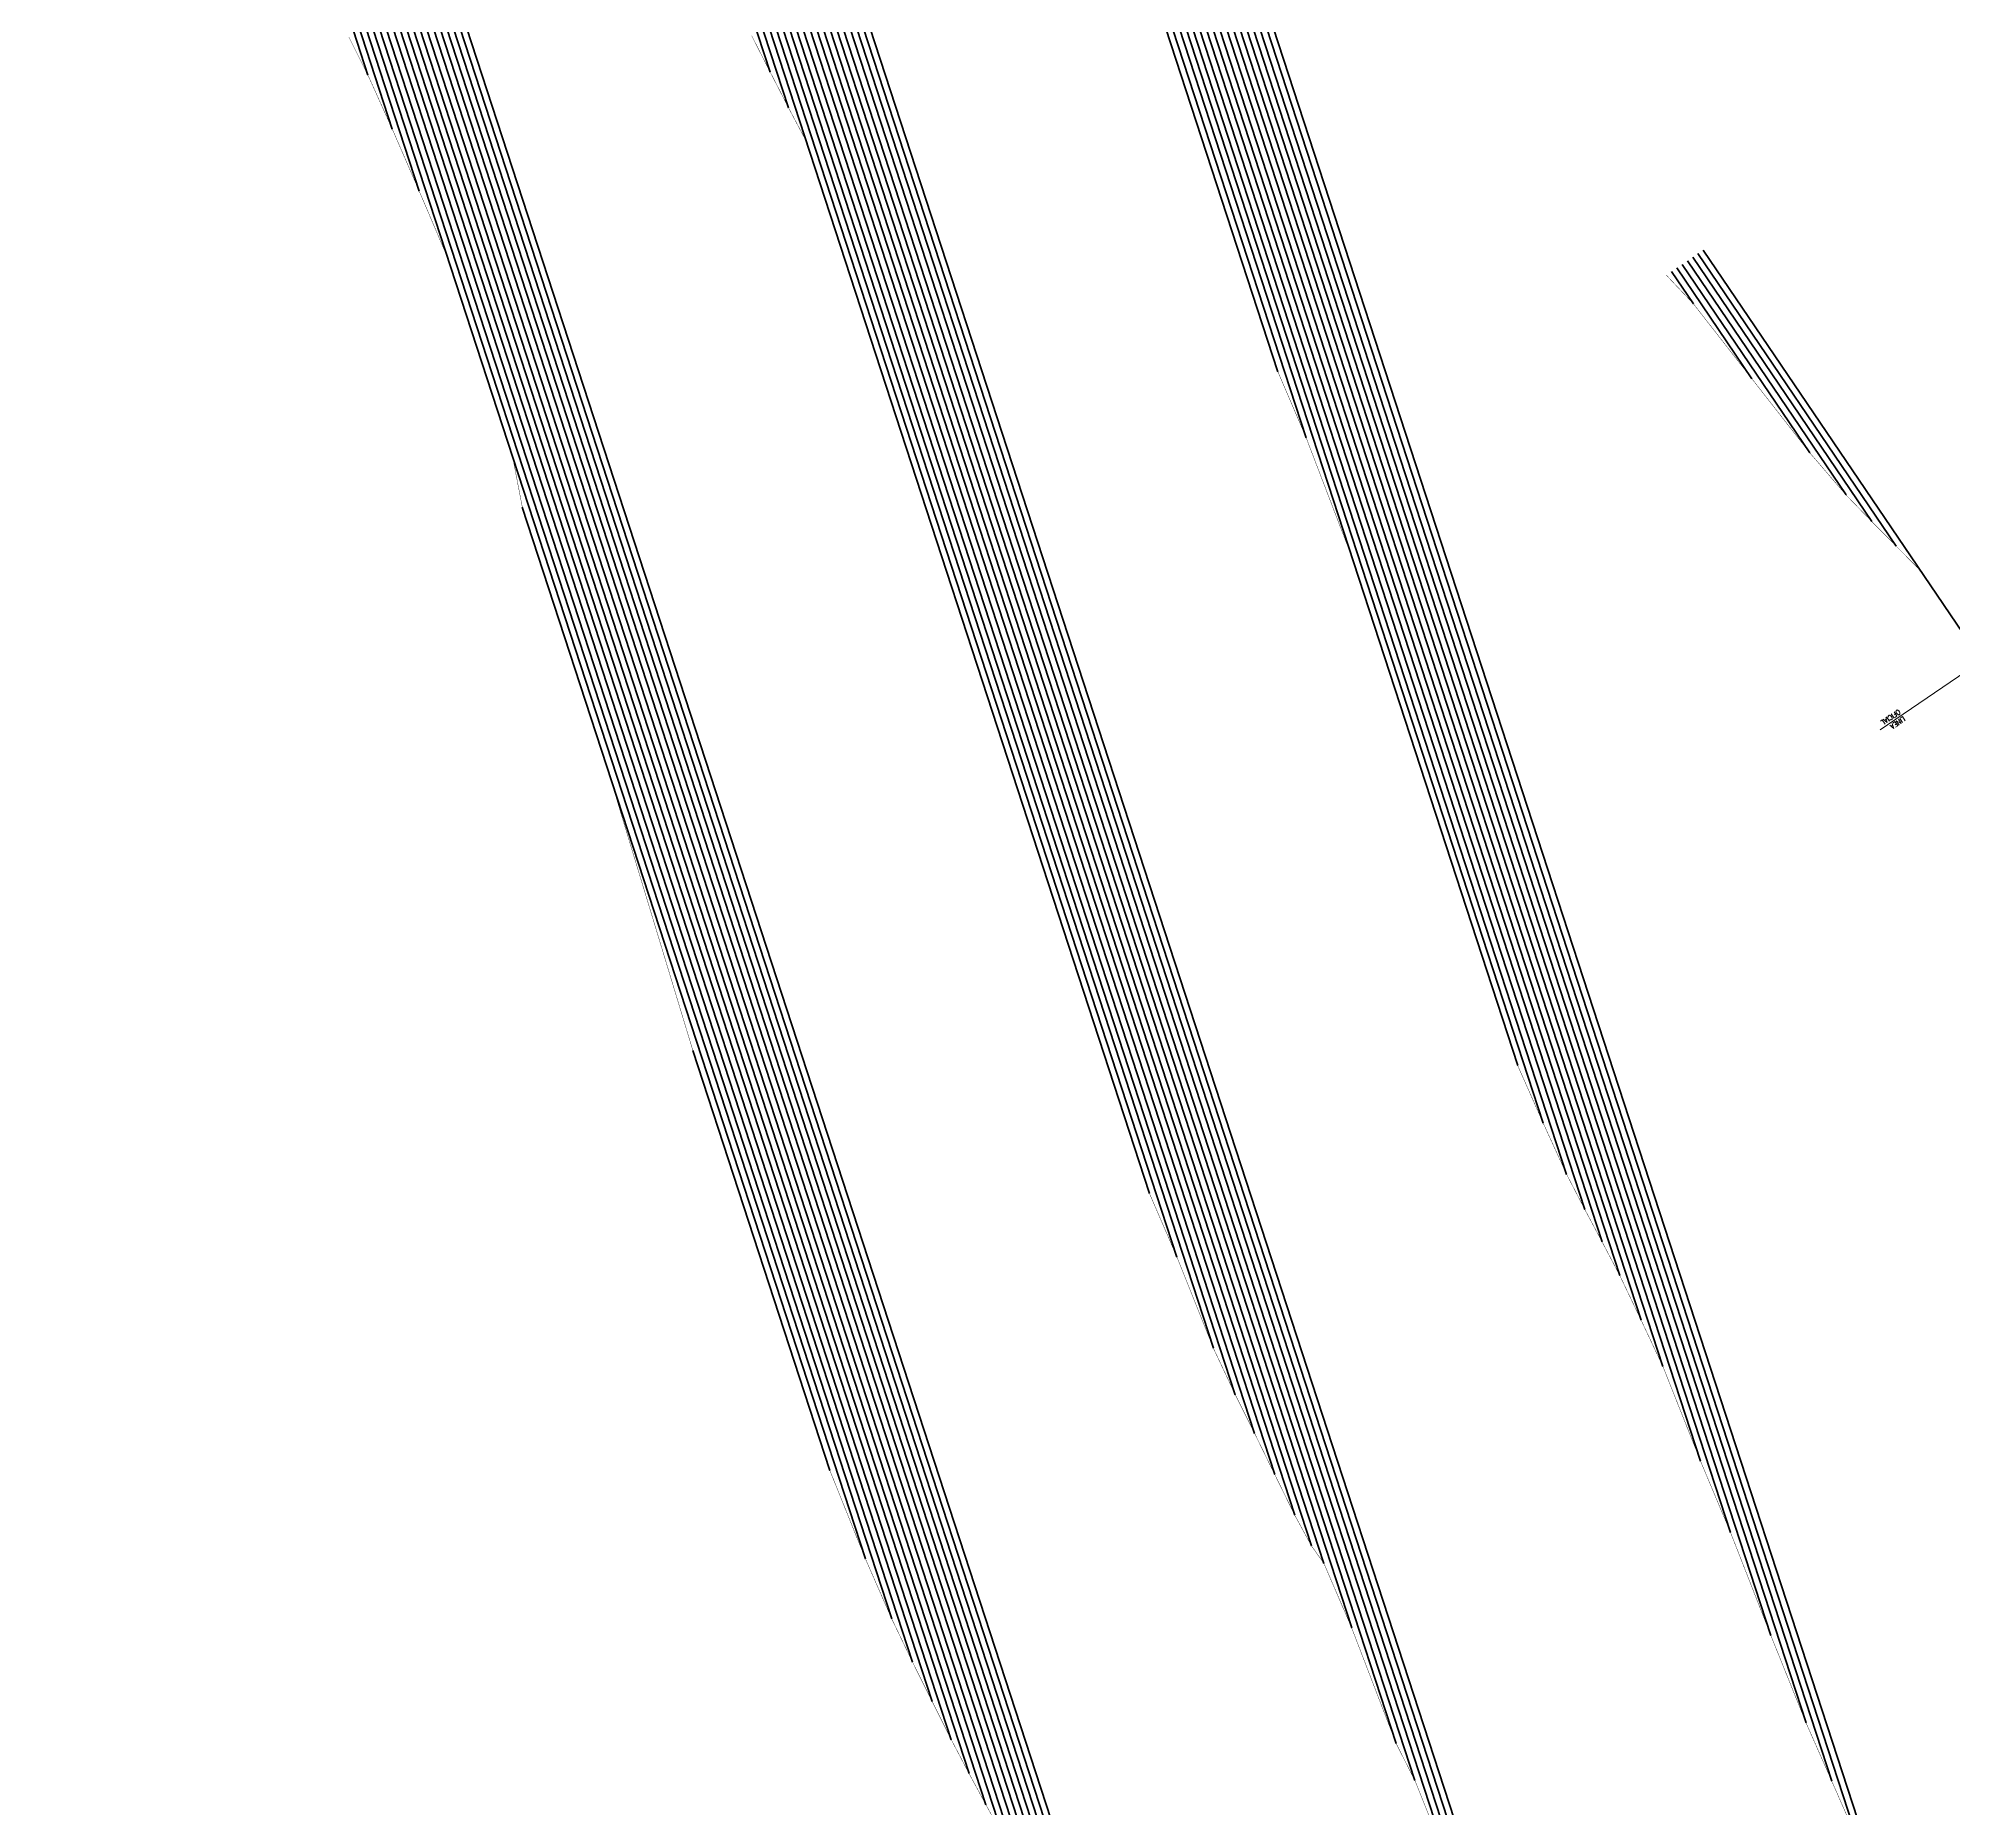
# Model space of a CAD drawing. Header units: metres. Extents: x 733085 to 734585, y 6084499 to 6087418.
# Drawn here: x 733879.5 to 734029.4, y 6086869.5 to 6087008 of the extents above; entities that cross this region are included whole.
import ezdxf

# ---------------------------------------------------------------- set-up
doc = ezdxf.new("R2010")
doc.units = ezdxf.units.M
doc.header["$LTSCALE"] = 5
doc.header["$MEASUREMENT"] = 0
doc.layers.add('_AUX', color=210, linetype='Continuous', lineweight=18, plot=False)
doc.layers.add('A-ELEV-MBE1', color=7, linetype='Continuous', lineweight=35)
doc.layers.add('U-ANNO-TEXT', color=3, linetype='Continuous', lineweight=18)
doc.styles.add('E-ROMANS', font='romans.shx', dxfattribs={"width": 0.8})

msp = doc.modelspace()

# ---------------------------------------------------------------- linework, layer by layer
at = {"layer": '_AUX', "ltscale": 0.05}
msp.add_lwpolyline([(734031.622, 6086959.278), (734023.671, 6086953.891)], dxfattribs=at)
at = {"layer": 'A-ELEV-MBE1', "color": 252}
for p, q in [((733937.76, 6087116.923), (734009.62, 6086896.672)), ((733938.235, 6087117.079), (734011.966, 6086891.091)), ((733938.711, 6087117.234), (734015.121, 6086883.034)), ((733939.186, 6087117.389), (734017.884, 6086876.177)), ((733939.661, 6087117.544), (734019.893, 6086871.631)), ((733940.137, 6087117.699), (734021.97, 6086866.878)), ((733940.612, 6087117.854), (734026.397, 6086854.92)), ((733933.006, 6087115.373), (733976.555, 6086981.896)), ((733933.482, 6087115.528), (733978.764, 6086976.738)), ((733933.957, 6087115.683), (733995.314, 6086927.622)), ((733934.432, 6087115.838), (733997.311, 6086923.113)), ((733934.908, 6087115.993), (733999.145, 6086919.104)), ((733935.383, 6087116.148), (734000.567, 6086916.358)), ((733935.859, 6087116.303), (734001.92, 6086913.822)), ((733936.334, 6087116.458), (734003.304, 6086911.193)), ((733936.809, 6087116.613), (734004.969, 6086907.703)), ((733937.285, 6087116.768), (734006.68, 6086904.071)), ((733911.145, 6087105.001), (733987.27, 6086871.678)), ((733911.621, 6087105.156), (733990.085, 6086864.659)), ((733912.096, 6087105.311), (733991.836, 6086860.905)), ((733912.571, 6087105.466), (733993.377, 6086857.795)), ((733912.571, 6087105.466), (733993.377, 6086857.795)), ((733913.047, 6087105.621), (733997.877, 6086845.615)), ((733906.392, 6087103.45), (733968.649, 6086912.631)), ((733906.867, 6087103.605), (733971.5, 6086905.504)), ((733907.343, 6087103.76), (733973.216, 6086901.857)), ((733907.818, 6087103.915), (733974.73, 6086898.829)), ((733908.293, 6087104.07), (733976.306, 6086895.611)), ((733908.769, 6087104.226), (733977.866, 6086892.441)), ((733909.244, 6087104.381), (733979.177, 6086890.034)), ((733909.719, 6087104.536), (733980.149, 6086888.666)), ((733910.195, 6087104.691), (733982.322, 6086883.618)), ((733910.67, 6087104.846), (733985.797, 6086874.579)), ((733904.966, 6087102.985), (733936.818, 6087005.357)), ((733905.441, 6087103.14), (733938.26, 6087002.551)), ((733905.917, 6087103.295), (733966.497, 6086917.613)), ((733883.345, 6087085.429), (733953.703, 6086869.778)), ((733883.82, 6087085.584), (733955.025, 6086867.339)), ((733884.296, 6087085.739), (733956.364, 6086864.846)), ((733884.771, 6087085.894), (733957.638, 6086862.555)), ((733885.246, 6087086.049), (733959.351, 6086858.915)), ((733885.722, 6087086.204), (733960.726, 6086856.313)), ((733886.197, 6087086.359), (733962.063, 6086853.828)), ((733886.672, 6087086.514), (733963.403, 6086851.332)), ((733887.148, 6087086.669), (733967.739, 6086839.654)), ((733887.623, 6087086.825), (733971.15, 6086830.812)), ((733879.542, 6087084.188), (733905.342, 6087005.11)), ((733880.018, 6087084.343), (733907.242, 6087000.899)), ((733880.493, 6087084.498), (733909.356, 6086996.033)), ((733880.968, 6087084.653), (733946.324, 6086884.336)), ((733881.444, 6087084.808), (733947.961, 6086880.931)), ((733881.919, 6087084.964), (733949.488, 6086877.861)), ((733882.394, 6087085.119), (733950.99, 6086874.87)), ((733882.87, 6087085.274), (733952.382, 6086872.215)), ((734009.423, 6086991.155), (734024.924, 6086968.274)), ((734009.837, 6086991.436), (734144.016, 6086793.368)), ((734007.354, 6086989.753), (734009.072, 6086987.216)), ((734007.768, 6086990.033), (734013.643, 6086981.361)), ((734008.181, 6086990.314), (734018.174, 6086975.563)), ((734008.595, 6086990.594), (734021.011, 6086972.267)), ((734009.009, 6086990.875), (734023.018, 6086970.195)), ((733917.417, 6086971.324), (733944.268, 6086889.026)), ((733930.765, 6086928.802), (733941.491, 6086895.926))]:
    msp.add_line(p, q, dxfattribs=at)
at = {"layer": 'A-ELEV-MBE1', "ltscale": 0.15, "const_width": 0.03}
for points in [[(734021.97, 6086866.878), (734019.893, 6086871.631), (734017.884, 6086876.177), (734015.121, 6086883.034), (734011.966, 6086891.091), (734009.62, 6086896.672), (734006.68, 6086904.071), (734004.969, 6086907.703), (734003.304, 6086911.193), (734001.92, 6086913.822), (734000.567, 6086916.358), (733999.145, 6086919.104), (733997.311, 6086923.113), (733995.314, 6086927.622), (733987.309, 6086952.159), (733982.316, 6086967.462), (733978.764, 6086976.738), (733976.555, 6086981.896), (733971.324, 6086997.927), (733971.324, 6086997.927), (733967.047, 6087011.036)], [(733955.025, 6086867.339), (733953.703, 6086869.778), (733952.382, 6086872.215), (733950.99, 6086874.87), (733949.488, 6086877.861), (733947.961, 6086880.931), (733946.324, 6086884.336), (733944.268, 6086889.026), (733941.491, 6086895.926), (733930.765, 6086928.802), (733923.808, 6086951.737), (733917.417, 6086971.324), (733916.657, 6086975.265), (733911.599, 6086990.77), (733909.356, 6086996.033), (733907.242, 6087000.899), (733905.342, 6087005.11), (733903.837, 6087008.112)], [(733990.085, 6086864.659), (733987.27, 6086871.678), (733985.797, 6086874.579), (733982.322, 6086883.618), (733980.149, 6086888.666), (733979.177, 6086890.034), (733977.866, 6086892.441), (733976.306, 6086895.611), (733974.73, 6086898.829), (733973.216, 6086901.857), (733971.5, 6086905.504), (733968.649, 6086912.631), (733966.497, 6086917.613), (733962.609, 6086929.532), (733956.516, 6086948.207), (733942.879, 6086990.005), (733939.626, 6086999.973), (733938.26, 6087002.551), (733936.818, 6087005.357), (733935.358, 6087008.22)]]:
    msp.add_lwpolyline(points, dxfattribs=at)
at = {"layer": 'A-ELEV-MBE1', "ltscale": 0.15, "const_width": 0.03, "elevation": 0}
msp.add_lwpolyline([(734029.766, 6086962.017), (734026.843, 6086966.333), (734024.924, 6086968.274), (734023.018, 6086970.195), (734021.011, 6086972.267), (734018.174, 6086975.563), (734013.643, 6086981.361), (734009.072, 6086987.216), (734006.94, 6086989.473)], dxfattribs=at)

# ---------------------------------------------------------------- texts
at = {"layer": 'U-ANNO-TEXT', "insert": (734025.098, 6086955.519), "char_height": 0.4, "attachment_point": 7, "rotation": 214.11532, "style": 'E-ROMANS'}
msp.add_mtext('LINEA\\POFICIAL', dxfattribs=at)

doc.saveas('drawing.dxf')
